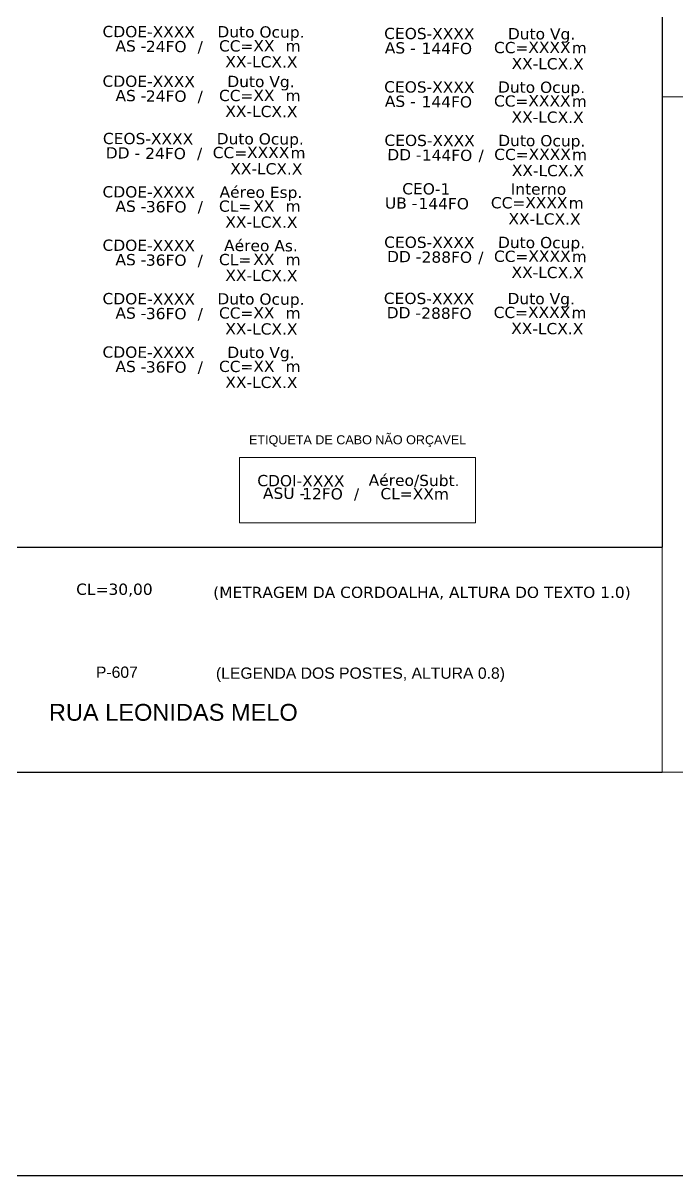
# Model space of a CAD drawing. Extents: x 31872 to 38560, y -10719 to -1519.
# Drawn here: x 33723 to 34305, y -6746 to -5721 of the extents above; entities that cross this region are included whole.
import ezdxf
from ezdxf.enums import TextEntityAlignment as Align

# ---------------------------------------------------------------- set-up
doc = ezdxf.new("R2010")
doc.units = ezdxf.units.DM
doc.header["$MEASUREMENT"] = 0
for name, color, linetype in [('celulas gpon', 7, 'Continuous'), ('label_cabos', 7, 'Continuous'), ('Legenda', 1, 'Continuous'), ('locais legendas', 7, 'Continuous'), ('SEGMENTO', 10, 'Continuous')]:
    doc.layers.add(name, color=color, linetype=linetype)
doc.layers.add('EXTRA', color=50, linetype='Continuous', plot=False)
doc.styles.add('ARIAL', font='arial.ttf')
doc.styles.add('siredit', font='verdana.ttf')

# ---------------------------------------------------------------- blocks, each defined once
blk = doc.blocks.new('Inst CB ESP CFOA-SM-AS-80-TS-36')
at = {"layer": 'label_cabos', "color": 0, "style": 'siredit'}
for tag, flags, p in [('ID_ATIVIDADE', 3, (1.313585161309568, 2.671720126308649)), ('FATOR', 1, (11.5601203190924, 2.551431588687208))]:
    blk.add_attdef(tag, text='', height=1, rotation=359.6900071930405, dxfattribs=dict(at, flags=flags)).set_placement(p, align=Align.MIDDLE_CENTER)
for tag, p in [('DESTINO_CABO', (3.131368715205234, 1.262430571443581)), ('TIPO_CABO', (13.10817767829267, 1.244845964638766)), ('TIPO_CABO', (1.762291071830923, -0.004590935048270239)), ('CABO', (4.68579783560552, -0.05191046300382141)), ('/', (7.714015827420027, -0.05191046300382141)), ('LANCE', (10.80897846494462, 0.001586114557718954)), ('UND', (15.96399395113023, 0.001586114557718954)), ('FID', (13.14769000608328, -1.414223166462778))]:
    blk.add_attdef(tag, text='', height=1, rotation=359.6900071930405, dxfattribs=at).set_placement(p, align=Align.MIDDLE_CENTER)
blk.add_attdef('QTDE', (12.42874375078654, -0.4746612619691017), '', height=1, rotation=359.6900071930405, dxfattribs=at)
blk = doc.blocks.new('Inst CB AS CFOA-SM-AS-80-TS-36')
at = {"layer": 'label_cabos', "color": 0, "style": 'siredit'}
for tag, flags, p in [('ID_ATIVIDADE', 3, (1.313585161309568, 2.671720126308649)), ('FATOR', 1, (11.5601203190924, 2.551431588687208))]:
    blk.add_attdef(tag, text='', height=1, rotation=359.6900071930405, dxfattribs=dict(at, flags=flags)).set_placement(p, align=Align.MIDDLE_CENTER)
for tag, p in [('DESTINO_CABO', (3.131368715205234, 1.262430571443581)), ('TIPO_CABO', (13.10817767829267, 1.244845964638766)), ('TIPO_CABO', (1.762291071830923, -0.004590935048270239)), ('CABO', (4.68579783560552, -0.05191046300382141)), ('/', (7.714015827420027, -0.05191046300382141)), ('LANCE', (10.80897846494462, 0.001586114557718954)), ('UND', (15.96399395113023, 0.001586114557718954)), ('FID', (13.14769000608328, -1.414223166462778))]:
    blk.add_attdef(tag, text='', height=1, rotation=359.6900071930405, dxfattribs=at).set_placement(p, align=Align.MIDDLE_CENTER)
blk.add_attdef('QTDE', (12.42874375078654, -0.4746612619691017), '', height=1, rotation=359.6900071930405, dxfattribs=at)
blk = doc.blocks.new('Inst CB DT OCUP CFOA-SM-AS-80-TS-36')
at = {"layer": 'label_cabos', "color": 0, "style": 'siredit'}
for tag, flags, p in [('ID_ATIVIDADE', 3, (1.313585161309568, 2.671720126308649)), ('FATOR', 1, (11.5601203190924, 2.551431588687208))]:
    blk.add_attdef(tag, text='', height=1, rotation=359.6900071930405, dxfattribs=dict(at, flags=flags)).set_placement(p, align=Align.MIDDLE_CENTER)
for tag, p in [('DESTINO_CABO', (3.131368715205234, 1.262430571443581)), ('TIPO_CABO', (13.10817767829267, 1.244845964638766)), ('TIPO_CABO', (1.762291071830923, -0.004590935048270239)), ('CABO', (4.68579783560552, -0.05191046300382141)), ('/', (7.714015827420027, -0.05191046300382141)), ('LANCE', (10.90897846494462, 0.001586114557718954)), ('UND', (15.96399395113023, 0.001586114557718954)), ('FID', (13.14769000608328, -1.414223166462778))]:
    blk.add_attdef(tag, text='', height=1, rotation=359.6900071930405, dxfattribs=at).set_placement(p, align=Align.MIDDLE_CENTER)
blk.add_attdef('QTDE', (12.42874375078654, -0.4746612619691017), '', height=1, rotation=359.6900071930405, dxfattribs=at)
blk = doc.blocks.new('Inst CB DT OCUP CFOA-SM-AS-80-TS-24')
at = {"layer": 'label_cabos', "color": 0, "style": 'siredit'}
for tag, flags, p in [('ID_ATIVIDADE', 3, (1.313585161309568, 2.671720126308649)), ('FATOR', 1, (11.5601203190924, 2.551431588687208))]:
    blk.add_attdef(tag, text='', height=1, rotation=359.6900071930405, dxfattribs=dict(at, flags=flags)).set_placement(p, align=Align.MIDDLE_CENTER)
for tag, p in [('DESTINO_CABO', (3.131368715205234, 1.262430571443581)), ('TIPO_CABO', (13.10817767829267, 1.244845964638766)), ('TIPO_CABO', (1.762291071830923, -0.004590935048270239)), ('CABO', (4.68579783560552, -0.05191046300382141)), ('/', (7.714015827420027, -0.05191046300382141)), ('LANCE', (10.90897846494462, 0.001586114557718954)), ('UND', (15.96399395113023, 0.001586114557718954)), ('FID', (13.14769000608328, -1.414223166462778))]:
    blk.add_attdef(tag, text='', height=1, rotation=359.6900071930405, dxfattribs=at).set_placement(p, align=Align.MIDDLE_CENTER)
blk.add_attdef('QTDE', (12.42874375078654, -0.4746612619691017), '', height=1, rotation=359.6900071930405, dxfattribs=at)
blk = doc.blocks.new('Inst CB DT VG CFOA-SM-AS-80-TS-36')
at = {"layer": 'label_cabos', "color": 0, "style": 'siredit'}
for tag, flags, p in [('ID_ATIVIDADE', 3, (1.313585161309568, 2.671720126308649)), ('FATOR', 1, (11.5601203190924, 2.551431588687208))]:
    blk.add_attdef(tag, text='', height=1, rotation=359.6900071930405, dxfattribs=dict(at, flags=flags)).set_placement(p, align=Align.MIDDLE_CENTER)
for tag, p in [('DESTINO_CABO', (3.131368715205234, 1.262430571443581)), ('TIPO_CABO', (13.10817767829267, 1.244845964638766)), ('TIPO_CABO', (1.762291071830923, -0.004590935048270239)), ('CABO', (4.68579783560552, -0.05191046300382141)), ('/', (7.714015827420027, -0.05191046300382141)), ('LANCE', (10.90897846494462, 0.001586114557718954)), ('UND', (15.96399395113023, 0.001586114557718954)), ('FID', (13.14769000608328, -1.414223166462778))]:
    blk.add_attdef(tag, text='', height=1, rotation=359.6900071930405, dxfattribs=at).set_placement(p, align=Align.MIDDLE_CENTER)
blk.add_attdef('QTDE', (12.42874375078654, -0.4746612619691017), '', height=1, rotation=359.6900071930405, dxfattribs=at)
blk = doc.blocks.new('Inst CB DT VG CFOA-SM-AS-80-TS-24')
at = {"layer": 'label_cabos', "color": 0, "style": 'siredit'}
for tag, flags, p in [('ID_ATIVIDADE', 3, (1.313585161309568, 2.671720126308649)), ('FATOR', 1, (11.5601203190924, 2.551431588687208))]:
    blk.add_attdef(tag, text='', height=1, rotation=359.6900071930405, dxfattribs=dict(at, flags=flags)).set_placement(p, align=Align.MIDDLE_CENTER)
for tag, p in [('DESTINO_CABO', (3.131368715205234, 1.262430571443581)), ('TIPO_CABO', (13.10817767829267, 1.244845964638766)), ('TIPO_CABO', (1.762291071830923, -0.004590935048270239)), ('CABO', (4.68579783560552, -0.05191046300382141)), ('/', (7.714015827420027, -0.05191046300382141)), ('LANCE', (10.90897846494462, 0.001586114557718954)), ('UND', (15.96399395113023, 0.001586114557718954)), ('FID', (13.14769000608328, -1.414223166462778))]:
    blk.add_attdef(tag, text='', height=1, rotation=359.6900071930405, dxfattribs=at).set_placement(p, align=Align.MIDDLE_CENTER)
blk.add_attdef('QTDE', (12.42874375078654, -0.4746612619691017), '', height=1, rotation=359.6900071930405, dxfattribs=at)
blk = doc.blocks.new('Inst CB DT OCUP CFOA-SM-AS-80-TS-144 A')
at = {"layer": 'label_cabos', "color": 0, "style": 'siredit'}
for tag, flags, p in [('ID_ATIVIDADE', 3, (1.313585161309568, 2.671720126308649)), ('FATOR', 1, (11.5601203190924, 2.551431588687208)), ('/', 2, (7.714015827420027, -0.05191046300382141))]:
    blk.add_attdef(tag, text='', height=1, rotation=359.6900071930405, dxfattribs=dict(at, flags=flags)).set_placement(p, align=Align.MIDDLE_CENTER)
for tag, p in [('DESTINO_CABO', (3.131368715205234, 1.262430571443581)), ('TIPO_CABO', (13.10817767829267, 1.244845964638766)), ('TIPO_CABO', (0.7622910718309228, -0.004590935048270239)), ('CABO', (4.68579783560552, -0.05191046300382141)), ('LANCE', (10.409377014078, 0.02154583128843068)), ('UND', (16.46399395113023, 0.001586114557718954)), ('FID', (13.64769000608328, -1.414223166462778))]:
    blk.add_attdef(tag, text='', height=1, rotation=359.6900071930405, dxfattribs=at).set_placement(p, align=Align.MIDDLE_CENTER)
blk.add_attdef('QTDE', (11.92914229991992, -0.45470154523839), '', height=1, rotation=359.6900071930405, dxfattribs=at)
blk = doc.blocks.new('Inst CB DT VG CFOA-SM-AS-80-TS-144 A')
at = {"layer": 'label_cabos', "color": 0, "style": 'siredit'}
for tag, flags, p in [('ID_ATIVIDADE', 3, (1.313585161309568, 2.671720126308649)), ('FATOR', 1, (11.5601203190924, 2.551431588687208)), ('/', 2, (7.714015827420027, -0.05191046300382141))]:
    blk.add_attdef(tag, text='', height=1, rotation=359.6900071930405, dxfattribs=dict(at, flags=flags)).set_placement(p, align=Align.MIDDLE_CENTER)
for tag, p in [('DESTINO_CABO', (3.131368715205234, 1.262430571443581)), ('TIPO_CABO', (13.10817767829267, 1.244845964638766)), ('TIPO_CABO', (0.7622910718309228, -0.004590935048270239)), ('CABO', (4.68579783560552, -0.05191046300382141)), ('LANCE', (10.409377014078, 0.02154583128843068)), ('UND', (16.46399395113023, 0.001586114557718954)), ('FID', (13.64769000608328, -1.414223166462778))]:
    blk.add_attdef(tag, text='', height=1, rotation=359.6900071930405, dxfattribs=at).set_placement(p, align=Align.MIDDLE_CENTER)
blk.add_attdef('QTDE', (11.92914229991992, -0.45470154523839), '', height=1, rotation=359.6900071930405, dxfattribs=at)
blk = doc.blocks.new('Inst CB DT OCUP CFOA-SM-DD-S-288-TS')
at = {"layer": 'label_cabos', "color": 0, "style": 'siredit'}
for tag, flags, p in [('ID_ATIVIDADE', 3, (1.313585161309568, 2.671720126308649)), ('FATOR', 1, (11.5601203190924, 2.551431588687208))]:
    blk.add_attdef(tag, text='', height=1, rotation=359.6900071930405, dxfattribs=dict(at, flags=flags)).set_placement(p, align=Align.MIDDLE_CENTER)
for tag, p in [('DESTINO_CABO', (3.131368715205234, 1.262430571443581)), ('TIPO_CABO', (13.10817767829267, 1.244845964638766)), ('TIPO_CABO', (1.112291071830923, -0.004590935048270239)), ('CABO', (4.685797835605519, -0.05191046300382141)), ('/', (7.714015827420027, -0.05191046300382141)), ('LANCE', (10.409377014078, 0.02154583128843068)), ('UND', (16.46399395113023, 0.001586114557718954)), ('FID', (13.64769000608328, -1.414223166462778))]:
    blk.add_attdef(tag, text='', height=1, rotation=359.6900071930405, dxfattribs=at).set_placement(p, align=Align.MIDDLE_CENTER)
blk.add_attdef('QTDE', (11.92914229991992, -0.45470154523839), '', height=1, rotation=359.6900071930405, dxfattribs=at)
blk = doc.blocks.new('Inst CB DT VG CFOA-SM-DD-S-288-TS')
at = {"layer": 'label_cabos', "color": 0, "style": 'siredit'}
for tag, flags, p in [('ID_ATIVIDADE', 3, (1.313585161309568, 2.671720126308649)), ('FATOR', 1, (11.5601203190924, 2.551431588687208)), ('/', 2, (7.714015827420027, -0.05191046300382141))]:
    blk.add_attdef(tag, text='', height=1, rotation=359.6900071930405, dxfattribs=dict(at, flags=flags)).set_placement(p, align=Align.MIDDLE_CENTER)
for tag, p in [('DESTINO_CABO', (3.131368715205234, 1.262430571443581)), ('TIPO_CABO', (13.10817767829267, 1.244845964638766)), ('TIPO_CABO', (1.112291071830923, -0.004590935048270239)), ('CABO', (4.68579783560552, -0.05191046300382141)), ('LANCE', (10.409377014078, 0.02154583128843068)), ('UND', (16.46399395113023, 0.001586114557718954)), ('FID', (13.64769000608328, -1.414223166462778))]:
    blk.add_attdef(tag, text='', height=1, rotation=359.6900071930405, dxfattribs=at).set_placement(p, align=Align.MIDDLE_CENTER)
blk.add_attdef('QTDE', (11.92914229991992, -0.45470154523839), '', height=1, rotation=359.6900071930405, dxfattribs=at)
blk = doc.blocks.new('LEGENDA DOS CABOS')
at = {"layer": 'EXTRA', "style": 'siredit'}
for tag, p in [('ID', (4.601194663947246, 0.9736229784336388)), ('XX', (9.029934027278507, 0.9736229784336388))]:
    blk.add_attdef(tag, text='', height=0.4800000000070403, rotation=359.6900071930404, dxfattribs=at).set_placement(p, align=Align.MIDDLE_CENTER)
at = {"layer": 'Legenda', "color": 7, "style": 'siredit'}
for tag, p in [('TIPO_CABO', (1.313585161309567, -0.0045909350482702)), ('CABO', (4.685797835605519, -0.0519104630038214)), ('/', (6.808571375695357, -0.0519104630038214)), ('METROS', (10.03373564573997, -0.0519104630038214))]:
    blk.add_attdef(tag, text='', height=0.8000000000117335, rotation=359.6900071930404, dxfattribs=at).set_placement(p, align=Align.MIDDLE_CENTER)
blk = doc.blocks.new('Inst CB INT CFOI-SM-UB-144')
at = {"layer": 'label_cabos', "color": 0, "style": 'siredit'}
for tag, flags, p in [('ID_ATIVIDADE', 3, (1.313585161309568, 2.671720126308649)), ('FATOR', 1, (11.5601203190924, 2.551431588687208)), ('/', 2, (7.714015827420027, -0.05191046300382141))]:
    blk.add_attdef(tag, text='', height=1, rotation=359.6900071930405, dxfattribs=dict(at, flags=flags)).set_placement(p, align=Align.MIDDLE_CENTER)
for tag, p in [('DESTINO_CABO', (3.131368715205234, 1.262430571443581)), ('TIPO_CABO', (13.10817767829267, 1.244845964638766)), ('TIPO_CABO', (1.112291071830923, -0.004590935048270239)), ('CABO', (4.68579783560552, -0.05191046300382141)), ('LANCE', (10.409377014078, 0.02154583128843068)), ('UND', (16.46399395113023, 0.001586114557718954)), ('FID', (13.64769000608328, -1.414223166462778))]:
    blk.add_attdef(tag, text='', height=1, rotation=359.6900071930405, dxfattribs=at).set_placement(p, align=Align.MIDDLE_CENTER)
blk.add_attdef('QTDE', (11.92914229991992, -0.45470154523839), '', height=1, rotation=359.6900071930405, dxfattribs=at)
blk = doc.blocks.new('Inst CB DT OCUP CFOA-SM-DD-S-144')
at = {"layer": 'label_cabos', "color": 0, "style": 'siredit'}
for tag, flags, p in [('ID_ATIVIDADE', 3, (1.313585161309568, 2.671720126308649)), ('FATOR', 1, (11.5601203190924, 2.551431588687208))]:
    blk.add_attdef(tag, text='', height=1, rotation=359.6900071930405, dxfattribs=dict(at, flags=flags)).set_placement(p, align=Align.MIDDLE_CENTER)
for tag, p in [('DESTINO_CABO', (3.131368715205234, 1.262430571443581)), ('TIPO_CABO', (13.10817767829267, 1.244845964638766)), ('TIPO_CABO', (1.112291071830923, -0.004590935048270239)), ('CABO', (4.685797835605519, -0.05191046300382141)), ('/', (7.714015827420027, -0.05191046300382141)), ('LANCE', (10.409377014078, 0.02154583128843068)), ('UND', (16.46399395113023, 0.001586114557718954)), ('FID', (13.64769000608328, -1.414223166462778))]:
    blk.add_attdef(tag, text='', height=1, rotation=359.6900071930405, dxfattribs=at).set_placement(p, align=Align.MIDDLE_CENTER)
blk.add_attdef('QTDE', (11.92914229991992, -0.45470154523839), '', height=1, rotation=359.6900071930405, dxfattribs=at)
blk = doc.blocks.new('Inst CB DT OCUP CFOA-SM-DD-G-24')
at = {"layer": 'label_cabos', "color": 0, "style": 'siredit'}
for tag, flags, p in [('ID_ATIVIDADE', 3, (1.313585161309568, 2.671720126308649)), ('FATOR', 1, (11.5601203190924, 2.551431588687208))]:
    blk.add_attdef(tag, text='', height=1, rotation=359.6900071930405, dxfattribs=dict(at, flags=flags)).set_placement(p, align=Align.MIDDLE_CENTER)
for tag, p in [('DESTINO_CABO', (3.131368715205234, 1.262430571443581)), ('TIPO_CABO', (13.10817767829267, 1.244845964638766)), ('TIPO_CABO', (1.112291071830923, -0.004590935048270239)), ('CABO', (4.685797835605519, -0.05191046300382141)), ('/', (7.714015827420027, -0.05191046300382141)), ('LANCE', (10.409377014078, 0.02154583128843068)), ('UND', (16.46399395113023, 0.001586114557718954)), ('FID', (13.64769000608328, -1.414223166462778))]:
    blk.add_attdef(tag, text='', height=1, rotation=359.6900071930405, dxfattribs=at).set_placement(p, align=Align.MIDDLE_CENTER)
blk.add_attdef('QTDE', (11.92914229991992, -0.45470154523839), '', height=1, rotation=359.6900071930405, dxfattribs=at)

msp = doc.modelspace()

# ---------------------------------------------------------------- linework, layer by layer
for points in [[(33130.81577314479, -6387.298410551523), (33130.81577314479, -4785.472366975521), (34291.47573949602, -4785.472366975521), (34291.47573949602, -6187.070155104523)], [(33130.81577314479, -6187.070155104523), (34291.47573949602, -6187.070155104523)], [(33130.81577314479, -6387.298410551523), (34291.47573949602, -6387.298410551523)]]:
    msp.add_lwpolyline(points)
at = {"color": 0, "lineweight": 0}
msp.add_lwpolyline([(34291.47573949602, -5786.613644210523), (35085.12990346477, -5786.613644210523), (35085.12990346477, -5586.385388763522)], dxfattribs=at)
for points in [[(35085.12990346477, -5786.613644210523), (34291.47573949602, -5786.613644210523), (34291.47573949602, -6387.298410551523), (35085.12990346477, -6387.298410551523)], [(34125.40268091201, -6107.373196238553), (33915.65296969209, -6107.373196238553), (33915.65296969209, -6165.441829150443), (34125.40268091201, -6165.441829150443)]]:
    msp.add_lwpolyline(points, close=True, dxfattribs=at)
at = {"layer": 'Defpoints', "color": 3}
msp.add_lwpolyline([(31871.55645087743, -1519.42568663974), (38560.39083740822, -1519.42568663974), (38560.39083740822, -6746.294280146255), (31871.55645087743, -6746.294280146255)], close=True, dxfattribs=at)

# ---------------------------------------------------------------- block references
at = {"color": 0, "lineweight": 0}
ref = msp.add_blockref('Inst CB DT OCUP CFOA-SM-DD-G-24', (33803.02962498805, -5836.474477684026), dxfattribs=dict(at, xscale=10, yscale=10, zscale=10))
ref.add_attrib('DESTINO_CABO', 'CEOS-XXXX', dxfattribs={"layer": 'label_cabos', "color": 0, "height": 10, "rotation": 359.6900071930406, "style": 'siredit'}).set_placement((33834.34331213655, -5823.85017197383), align=Align.MIDDLE_CENTER)
ref.add_attrib('TIPO_CABO', 'Duto Ocup.', dxfattribs={"layer": 'label_cabos', "color": 0, "height": 10, "rotation": 359.6900071930406, "style": 'siredit'}).set_placement((33934.11140176999, -5824.026018025254), align=Align.MIDDLE_CENTER)
ref.add_attrib('/', '/', dxfattribs={"layer": 'label_cabos', "color": 0, "height": 10, "rotation": 359.6900071930406, "style": 'siredit'}).set_placement((33880.16978326319, -5836.993582321232), align=Align.MIDDLE_CENTER)
ref.add_attrib('FID', 'XX-LCX.X', dxfattribs={"layer": 'label_cabos', "color": 0, "height": 10, "rotation": 359.6900071930406, "style": 'siredit'}).set_placement((33939.50652504871, -5850.616709364479), align=Align.MIDDLE_CENTER)
ref.add_attrib('LANCE', 'CC=', dxfattribs={"layer": 'label_cabos', "color": 0, "height": 10, "rotation": 359.6900071930406, "style": 'siredit'}).set_placement((33907.12339513186, -5836.259019391512), align=Align.MIDDLE_CENTER)
ref.add_attrib('UND', 'm', dxfattribs={"layer": 'label_cabos', "color": 0, "height": 10, "rotation": 359.6900071930406, "style": 'siredit'}).set_placement((33967.66956450017, -5836.458616552775), align=Align.MIDDLE_CENTER)
ref.add_attrib('CABO', '24FO', dxfattribs={"layer": 'label_cabos', "color": 0, "height": 10, "rotation": 359.6900071930406, "style": 'siredit'}).set_placement((33849.88760334039, -5836.993582321232), align=Align.MIDDLE_CENTER)
ref.add_attrib('TIPO_CABO', 'DD - ', dxfattribs={"layer": 'label_cabos', "color": 0, "height": 10, "rotation": 359.6900071930406, "style": 'siredit'}).set_placement((33814.15253570718, -5836.520387025451), align=Align.MIDDLE_CENTER)
ref.add_attrib('QTDE', 'XXXX', (33922.32104798379, -5841.021493131196), dxfattribs={"layer": 'label_cabos', "color": 0, "height": 10, "rotation": 359.6900071930406, "style": 'siredit'})
ref = msp.add_blockref('Inst CB DT OCUP CFOA-SM-DD-S-144', (34053.33152869083, -5838.075216261571), dxfattribs=dict(at, xscale=10, yscale=10, zscale=10))
ref.add_attrib('DESTINO_CABO', 'CEOS-XXXX', dxfattribs={"layer": 'label_cabos', "color": 0, "height": 10, "rotation": 359.6900071930406, "style": 'siredit'}).set_placement((34084.64521584516, -5825.450910551374), align=Align.MIDDLE_CENTER)
ref.add_attrib('TIPO_CABO', 'Duto Ocup.', dxfattribs={"layer": 'label_cabos', "color": 0, "height": 10, "rotation": 359.6900071930406, "style": 'siredit'}).set_placement((34184.41330547277, -5825.626756640052), align=Align.MIDDLE_CENTER)
ref.add_attrib('/', '/', dxfattribs={"layer": 'label_cabos', "color": 0, "height": 10, "rotation": 359.6900071930406, "style": 'siredit'}).set_placement((34130.47168696598, -5838.594320898776), align=Align.MIDDLE_CENTER)
ref.add_attrib('FID', 'XX-LCX.X', dxfattribs={"layer": 'label_cabos', "color": 0, "height": 10, "rotation": 359.6900071930406, "style": 'siredit'}).set_placement((34189.80842875615, -5852.217447904771), align=Align.MIDDLE_CENTER)
ref.add_attrib('LANCE', 'CC=', dxfattribs={"layer": 'label_cabos', "color": 0, "height": 10, "rotation": 359.6900071930406, "style": 'siredit'}).set_placement((34157.42529883231, -5837.85975795043), align=Align.MIDDLE_CENTER)
ref.add_attrib('UND', 'm', dxfattribs={"layer": 'label_cabos', "color": 0, "height": 10, "rotation": 359.6900071930406, "style": 'siredit'}).set_placement((34217.97146820296, -5838.05935513032), align=Align.MIDDLE_CENTER)
ref.add_attrib('CABO', '144FO', dxfattribs={"layer": 'label_cabos', "color": 0, "height": 10, "rotation": 359.6900071930406, "style": 'siredit'}).set_placement((34100.18950704783, -5838.594320898776), align=Align.MIDDLE_CENTER)
ref.add_attrib('TIPO_CABO', 'DD - ', dxfattribs={"layer": 'label_cabos', "color": 0, "height": 10, "rotation": 359.6900071930406, "style": 'siredit'}).set_placement((34064.45443941113, -5838.121125621622), align=Align.MIDDLE_CENTER)
ref.add_attrib('QTDE', 'XXXX', (34172.62295169006, -5842.62223170874), dxfattribs={"layer": 'label_cabos', "color": 0, "height": 10, "rotation": 359.6900071930406, "style": 'siredit'})
at = {"layer": 'label_cabos', "color": 0, "lineweight": 0}
ref = msp.add_blockref('Inst CB DT OCUP CFOA-SM-AS-80-TS-24', (33803.62733282447, -5741.368912922119), dxfattribs=dict(at, xscale=10, yscale=10, zscale=10))
ref.add_attrib('DESTINO_CABO', 'CDOE-XXXX', dxfattribs={"color": 0, "height": 10, "rotation": 359.6900071930405, "style": 'siredit'}).set_placement((33834.94101997647, -5728.744607211923), align=Align.MIDDLE_CENTER)
ref.add_attrib('CABO', '24FO', dxfattribs={"color": 0, "height": 10, "rotation": 359.6900071930405, "style": 'siredit'}).set_placement((33850.48531118031, -5741.888017559325), align=Align.MIDDLE_CENTER)
ref.add_attrib('TIPO_CABO', 'Duto Ocup.', dxfattribs={"color": 0, "height": 10, "rotation": 359.6900071930405, "style": 'siredit'}).set_placement((33934.70910960757, -5728.9204533006), align=Align.MIDDLE_CENTER)
ref.add_attrib('/', '/', dxfattribs={"color": 0, "height": 10, "rotation": 359.6900071930405, "style": 'siredit'}).set_placement((33880.76749109729, -5741.888017559325), align=Align.MIDDLE_CENTER)
ref.add_attrib('TIPO_CABO', 'AS - ', dxfattribs={"color": 0, "height": 10, "rotation": 359.6900071930405, "style": 'siredit'}).set_placement((33821.25024354267, -5741.41482228217), align=Align.MIDDLE_CENTER)
ref.add_attrib('FID', 'XX-LCX.X', dxfattribs={"color": 0, "height": 10, "rotation": 359.6900071930405, "style": 'siredit'}).set_placement((33935.10423288513, -5755.511144602572), align=Align.MIDDLE_CENTER)
ref.add_attrib('LANCE', 'CC=', dxfattribs={"color": 0, "height": 10, "rotation": 359.6900071930405, "style": 'siredit'}).set_placement((33912.71711747344, -5741.353051790868), align=Align.MIDDLE_CENTER)
ref.add_attrib('QTDE', 'XX', (33927.91477033235, -5746.115525530552), dxfattribs={"color": 0, "height": 10, "rotation": 359.6900071930405, "style": 'siredit'})
ref.add_attrib('UND', 'm', dxfattribs={"color": 0, "height": 10, "rotation": 359.6900071930405, "style": 'siredit'}).set_placement((33963.26727233543, -5741.353051790868), align=Align.MIDDLE_CENTER)
ref = msp.add_blockref('Inst CB DT VG CFOA-SM-AS-80-TS-144 A', (34053.11335961749, -5743.063519669598), dxfattribs=dict(at, xscale=10, yscale=10, zscale=10))
ref.add_attrib('DESTINO_CABO', 'CEOS-XXXX', dxfattribs={"color": 0, "height": 10, "rotation": 359.6900071930405, "style": 'siredit'}).set_placement((34084.42704676949, -5730.439213940775), align=Align.MIDDLE_CENTER)
ref.add_attrib('CABO', '144FO', dxfattribs={"color": 0, "height": 10, "rotation": 359.6900071930405, "style": 'siredit'}).set_placement((34099.97133797449, -5743.582624288177), align=Align.MIDDLE_CENTER)
ref.add_attrib('TIPO_CABO', 'Duto Vg.', dxfattribs={"color": 0, "height": 10, "rotation": 359.6900071930405, "style": 'siredit'}).set_placement((34184.19513640059, -5730.615060010826), align=Align.MIDDLE_CENTER)
ref.add_attrib('FID', 'XX-LCX.X', dxfattribs={"color": 0, "height": 10, "rotation": 359.6900071930405, "style": 'siredit'}).set_placement((34189.59025967815, -5757.20575135005), align=Align.MIDDLE_CENTER)
ref.add_attrib('LANCE', 'CC=', dxfattribs={"color": 0, "height": 10, "rotation": 359.6900071930405, "style": 'siredit'}).set_placement((34157.20712975897, -5742.848061358457), align=Align.MIDDLE_CENTER)
ref.add_attrib('QTDE', 'XXXX', (34172.40478261672, -5747.610535116767), dxfattribs={"color": 0, "height": 10, "rotation": 359.6900071930405, "style": 'siredit'})
ref.add_attrib('UND', 'm', dxfattribs={"color": 0, "height": 10, "rotation": 359.6900071930405, "style": 'siredit'}).set_placement((34217.75329912962, -5743.047658538347), align=Align.MIDDLE_CENTER)
ref.add_attrib('TIPO_CABO', 'AS - ', dxfattribs={"color": 0, "height": 10, "rotation": 359.6900071930405, "style": 'siredit'}).set_placement((34060.73627033802, -5743.109429011022), align=Align.MIDDLE_CENTER)
ref = msp.add_blockref('Inst CB DT VG CFOA-SM-AS-80-TS-24', (33803.62733282447, -5785.50643166331), dxfattribs=dict(at, xscale=10, yscale=10, zscale=10))
ref.add_attrib('DESTINO_CABO', 'CDOE-XXXX', dxfattribs={"color": 0, "height": 10, "rotation": 359.6900071930405, "style": 'siredit'}).set_placement((33834.94101997647, -5772.88212597174), align=Align.MIDDLE_CENTER)
ref.add_attrib('CABO', '24FO', dxfattribs={"color": 0, "height": 10, "rotation": 359.6900071930405, "style": 'siredit'}).set_placement((33850.48531118031, -5786.025536281889), align=Align.MIDDLE_CENTER)
ref.add_attrib('TIPO_CABO', 'Duto Vg.', dxfattribs={"color": 0, "height": 10, "rotation": 359.6900071930405, "style": 'siredit'}).set_placement((33934.70910960757, -5773.057972004538), align=Align.MIDDLE_CENTER)
ref.add_attrib('/', '/', dxfattribs={"color": 0, "height": 10, "rotation": 359.6900071930405, "style": 'siredit'}).set_placement((33880.76749109729, -5786.025536281889), align=Align.MIDDLE_CENTER)
ref.add_attrib('TIPO_CABO', 'AS - ', dxfattribs={"color": 0, "height": 10, "rotation": 359.6900071930405, "style": 'siredit'}).set_placement((33821.25024354267, -5785.552341004734), align=Align.MIDDLE_CENTER)
ref.add_attrib('FID', 'XX-LCX.X', dxfattribs={"color": 0, "height": 10, "rotation": 359.6900071930405, "style": 'siredit'}).set_placement((33935.10423288513, -5799.64866330651), align=Align.MIDDLE_CENTER)
ref.add_attrib('LANCE', 'CC=', dxfattribs={"color": 0, "height": 10, "rotation": 359.6900071930405, "style": 'siredit'}).set_placement((33912.71711747344, -5785.490570494806), align=Align.MIDDLE_CENTER)
ref.add_attrib('QTDE', 'XX', (33927.91477033235, -5790.253044271743), dxfattribs={"color": 0, "height": 10, "rotation": 359.6900071930405, "style": 'siredit'})
ref.add_attrib('UND', 'm', dxfattribs={"color": 0, "height": 10, "rotation": 359.6900071930405, "style": 'siredit'}).set_placement((33963.26727233543, -5785.490570494806), align=Align.MIDDLE_CENTER)
ref = msp.add_blockref('Inst CB DT OCUP CFOA-SM-AS-80-TS-144 A', (34053.11335961749, -5790.567939018732), dxfattribs=dict(at, xscale=10, yscale=10, zscale=10))
ref.add_attrib('DESTINO_CABO', 'CEOS-XXXX', dxfattribs={"color": 0, "height": 10, "rotation": 359.6900071930405, "style": 'siredit'}).set_placement((34084.42704676949, -5777.943633289909), align=Align.MIDDLE_CENTER)
ref.add_attrib('TIPO_CABO', 'AS - ', dxfattribs={"color": 0, "height": 10, "rotation": 359.6900071930405, "style": 'siredit'}).set_placement((34060.73627033802, -5790.613848378783), align=Align.MIDDLE_CENTER)
ref.add_attrib('CABO', '144FO', dxfattribs={"color": 0, "height": 10, "rotation": 359.6900071930405, "style": 'siredit'}).set_placement((34099.97133797449, -5791.087043655937), align=Align.MIDDLE_CENTER)
ref.add_attrib('TIPO_CABO', 'Duto Ocup.', dxfattribs={"color": 0, "height": 10, "rotation": 359.6900071930405, "style": 'siredit'}).set_placement((34184.19513640059, -5778.119479378586), align=Align.MIDDLE_CENTER)
ref.add_attrib('FID', 'XX-LCX.X', dxfattribs={"color": 0, "height": 10, "rotation": 359.6900071930405, "style": 'siredit'}).set_placement((34189.59025967815, -5804.710170699184), align=Align.MIDDLE_CENTER)
ref.add_attrib('LANCE', 'CC=', dxfattribs={"color": 0, "height": 10, "rotation": 359.6900071930405, "style": 'siredit'}).set_placement((34157.20712975897, -5790.352480707591), align=Align.MIDDLE_CENTER)
ref.add_attrib('QTDE', 'XXXX', (34172.40478261672, -5795.114954484528), dxfattribs={"color": 0, "height": 10, "rotation": 359.6900071930405, "style": 'siredit'})
ref.add_attrib('UND', 'm', dxfattribs={"color": 0, "height": 10, "rotation": 359.6900071930405, "style": 'siredit'}).set_placement((34217.75329912962, -5790.552077868854), align=Align.MIDDLE_CENTER)
ref = msp.add_blockref('Inst CB INT CFOI-SM-UB-144', (34050.36850196258, -5881.082674691354), dxfattribs=dict(at, xscale=10, yscale=10, zscale=10))
ref.add_attrib('DESTINO_CABO', 'CEO-1', dxfattribs={"color": 0, "height": 10, "rotation": 359.6900071930405, "style": 'siredit'}).set_placement((34081.68218911458, -5868.458368962531), align=Align.MIDDLE_CENTER)
ref.add_attrib('CABO', '144FO', dxfattribs={"color": 0, "height": 10, "rotation": 359.6900071930405, "style": 'siredit'}).set_placement((34097.22648031842, -5881.601779309934), align=Align.MIDDLE_CENTER)
ref.add_attrib('TIPO_CABO', 'Interno', dxfattribs={"color": 0, "height": 10, "rotation": 359.6900071930405, "style": 'siredit'}).set_placement((34181.45027874569, -5868.634215032583), align=Align.MIDDLE_CENTER)
ref.add_attrib('FID', 'XX-LCX.X', dxfattribs={"color": 0, "height": 10, "rotation": 359.6900071930405, "style": 'siredit'}).set_placement((34186.84540202208, -5895.224906334554), align=Align.MIDDLE_CENTER)
ref.add_attrib('LANCE', 'CC=', dxfattribs={"color": 0, "height": 10, "rotation": 359.6900071930405, "style": 'siredit'}).set_placement((34154.46227210407, -5880.867216380214), align=Align.MIDDLE_CENTER)
ref.add_attrib('UND', 'm', dxfattribs={"color": 0, "height": 10, "rotation": 359.6900071930405, "style": 'siredit'}).set_placement((34215.00844147471, -5881.066813560104), align=Align.MIDDLE_CENTER)
ref.add_attrib('TIPO_CABO', 'UB - ', dxfattribs={"color": 0, "height": 10, "rotation": 359.6900071930405, "style": 'siredit'}).set_placement((34061.49141268288, -5881.128584032779), align=Align.MIDDLE_CENTER)
ref.add_attrib('QTDE', 'XXXX', (34169.65992496182, -5885.629690138524), dxfattribs={"color": 0, "height": 10, "rotation": 359.6900071930405, "style": 'siredit'})
ref = msp.add_blockref('Inst CB ESP CFOA-SM-AS-80-TS-36', (33803.6273328268, -5883.885603470629), dxfattribs=dict(at, xscale=10, yscale=10, zscale=10))
ref.add_attrib('DESTINO_CABO', 'CDOE-XXXX', dxfattribs={"color": 0, "height": 10, "rotation": 359.6900071930405, "style": 'siredit'}).set_placement((33834.94101997763, -5871.261297760432), align=Align.MIDDLE_CENTER)
ref.add_attrib('TIPO_CABO', 'Aéreo Esp.', dxfattribs={"color": 0, "height": 10, "rotation": 359.6900071930405, "style": 'siredit'}).set_placement((33934.70910960874, -5871.437143830483), align=Align.MIDDLE_CENTER)
ref.add_attrib('CABO', '36FO', dxfattribs={"color": 0, "height": 10, "rotation": 359.6900071930405, "style": 'siredit'}).set_placement((33850.48531118147, -5884.404708107834), align=Align.MIDDLE_CENTER)
ref.add_attrib('/', '/', dxfattribs={"color": 0, "height": 10, "rotation": 359.6900071930405, "style": 'siredit'}).set_placement((33880.76749109961, -5884.404708107834), align=Align.MIDDLE_CENTER)
ref.add_attrib('TIPO_CABO', 'AS - ', dxfattribs={"color": 0, "height": 10, "rotation": 359.6900071930405, "style": 'siredit'}).set_placement((33821.250243545, -5883.931512812053), align=Align.MIDDLE_CENTER)
ref.add_attrib('FID', 'XX-LCX.X', dxfattribs={"color": 0, "height": 10, "rotation": 359.6900071930405, "style": 'siredit'}).set_placement((33935.1042328863, -5898.027835132455), align=Align.MIDDLE_CENTER)
ref.add_attrib('LANCE', 'CL=', dxfattribs={"color": 0, "height": 10, "rotation": 359.6900071930405, "style": 'siredit'}).set_placement((33911.717117476, -5883.869742320751), align=Align.MIDDLE_CENTER)
ref.add_attrib('QTDE', 'XX', (33927.91477033468, -5888.632216079061), dxfattribs={"color": 0, "height": 10, "rotation": 359.6900071930405, "style": 'siredit'})
ref.add_attrib('UND', 'm', dxfattribs={"color": 0, "height": 10, "rotation": 359.6900071930405, "style": 'siredit'}).set_placement((33963.26727233776, -5883.869742320751), align=Align.MIDDLE_CENTER)
ref = msp.add_blockref('Inst CB AS CFOA-SM-AS-80-TS-36', (33803.6273328268, -5931.391451766615), dxfattribs=dict(at, xscale=10, yscale=10, zscale=10))
ref.add_attrib('DESTINO_CABO', 'CDOE-XXXX', dxfattribs={"color": 0, "height": 10, "rotation": 359.6900071930405, "style": 'siredit'}).set_placement((33834.94101997763, -5918.767146056419), align=Align.MIDDLE_CENTER)
ref.add_attrib('TIPO_CABO', 'Aéreo As.', dxfattribs={"color": 0, "height": 10, "rotation": 359.6900071930405, "style": 'siredit'}).set_placement((33934.70910960874, -5918.942992107844), align=Align.MIDDLE_CENTER)
ref.add_attrib('CABO', '36FO', dxfattribs={"color": 0, "height": 10, "rotation": 359.6900071930405, "style": 'siredit'}).set_placement((33850.48531118147, -5931.910556403821), align=Align.MIDDLE_CENTER)
ref.add_attrib('/', '/', dxfattribs={"color": 0, "height": 10, "rotation": 359.6900071930405, "style": 'siredit'}).set_placement((33880.76749109961, -5931.910556403821), align=Align.MIDDLE_CENTER)
ref.add_attrib('TIPO_CABO', 'AS - ', dxfattribs={"color": 0, "height": 10, "rotation": 359.6900071930405, "style": 'siredit'}).set_placement((33821.250243545, -5931.437361126666), align=Align.MIDDLE_CENTER)
ref.add_attrib('FID', 'XX-LCX.X', dxfattribs={"color": 0, "height": 10, "rotation": 359.6900071930405, "style": 'siredit'}).set_placement((33935.1042328863, -5945.533683428442), align=Align.MIDDLE_CENTER)
ref.add_attrib('LANCE', 'CL=', dxfattribs={"color": 0, "height": 10, "rotation": 359.6900071930405, "style": 'siredit'}).set_placement((33911.717117476, -5931.375590616738), align=Align.MIDDLE_CENTER)
ref.add_attrib('QTDE', 'XX', (33927.91477033468, -5936.138064375048), dxfattribs={"color": 0, "height": 10, "rotation": 359.6900071930405, "style": 'siredit'})
ref.add_attrib('UND', 'm', dxfattribs={"color": 0, "height": 10, "rotation": 359.6900071930405, "style": 'siredit'}).set_placement((33963.26727233776, -5931.375590616738), align=Align.MIDDLE_CENTER)
ref = msp.add_blockref('Inst CB DT OCUP CFOA-SM-DD-S-288-TS', (34053.11335961633, -5928.692261034524), dxfattribs=dict(at, xscale=10, yscale=10, zscale=10))
ref.add_attrib('DESTINO_CABO', 'CEOS-XXXX', dxfattribs={"color": 0, "height": 10, "rotation": 359.6900071930405, "style": 'siredit'}).set_placement((34084.42704676949, -5916.067955342954), align=Align.MIDDLE_CENTER)
ref.add_attrib('TIPO_CABO', 'Duto Ocup.', dxfattribs={"color": 0, "height": 10, "rotation": 359.6900071930405, "style": 'siredit'}).set_placement((34184.19513639943, -5916.243801413005), align=Align.MIDDLE_CENTER)
ref.add_attrib('/', '/', dxfattribs={"color": 0, "height": 10, "rotation": 359.6900071930405, "style": 'siredit'}).set_placement((34130.25351789147, -5929.211365690356), align=Align.MIDDLE_CENTER)
ref.add_attrib('FID', 'XX-LCX.X', dxfattribs={"color": 0, "height": 10, "rotation": 359.6900071930405, "style": 'siredit'}).set_placement((34189.59025967815, -5942.834492714976), align=Align.MIDDLE_CENTER)
ref.add_attrib('LANCE', 'CC=', dxfattribs={"color": 0, "height": 10, "rotation": 359.6900071930405, "style": 'siredit'}).set_placement((34157.20712975781, -5928.47680274201), align=Align.MIDDLE_CENTER)
ref.add_attrib('UND', 'm', dxfattribs={"color": 0, "height": 10, "rotation": 359.6900071930405, "style": 'siredit'}).set_placement((34217.75329912845, -5928.676399903273), align=Align.MIDDLE_CENTER)
ref.add_attrib('CABO', '288FO', dxfattribs={"color": 0, "height": 10, "rotation": 359.6900071930405, "style": 'siredit'}).set_placement((34099.97133797217, -5929.211365690356), align=Align.MIDDLE_CENTER)
ref.add_attrib('TIPO_CABO', 'DD - ', dxfattribs={"color": 0, "height": 10, "rotation": 359.6900071930405, "style": 'siredit'}).set_placement((34064.23627033546, -5928.738170394575), align=Align.MIDDLE_CENTER)
ref.add_attrib('QTDE', 'XXXX', (34172.40478261556, -5933.23927650032), dxfattribs={"color": 0, "height": 10, "rotation": 359.6900071930405, "style": 'siredit'})
ref = msp.add_blockref('Inst CB DT OCUP CFOA-SM-AS-80-TS-36', (33803.6273328268, -5978.897300081228), dxfattribs=dict(at, xscale=10, yscale=10, zscale=10))
ref.add_attrib('DESTINO_CABO', 'CDOE-XXXX', dxfattribs={"color": 0, "height": 10, "rotation": 359.6900071930405, "style": 'siredit'}).set_placement((33834.94101997763, -5966.272994371032), align=Align.MIDDLE_CENTER)
ref.add_attrib('CABO', '36FO', dxfattribs={"color": 0, "height": 10, "rotation": 359.6900071930405, "style": 'siredit'}).set_placement((33850.48531118147, -5979.416404718434), align=Align.MIDDLE_CENTER)
ref.add_attrib('TIPO_CABO', 'Duto Ocup.', dxfattribs={"color": 0, "height": 10, "rotation": 359.6900071930405, "style": 'siredit'}).set_placement((33934.70910960874, -5966.448840441083), align=Align.MIDDLE_CENTER)
ref.add_attrib('/', '/', dxfattribs={"color": 0, "height": 10, "rotation": 359.6900071930405, "style": 'siredit'}).set_placement((33880.76749109961, -5979.416404718434), align=Align.MIDDLE_CENTER)
ref.add_attrib('TIPO_CABO', 'AS - ', dxfattribs={"color": 0, "height": 10, "rotation": 359.6900071930405, "style": 'siredit'}).set_placement((33821.250243545, -5978.943209404027), align=Align.MIDDLE_CENTER)
ref.add_attrib('FID', 'XX-LCX.X', dxfattribs={"color": 0, "height": 10, "rotation": 359.6900071930405, "style": 'siredit'}).set_placement((33935.1042328863, -5993.039531743055), align=Align.MIDDLE_CENTER)
ref.add_attrib('LANCE', 'CC=', dxfattribs={"color": 0, "height": 10, "rotation": 359.6900071930405, "style": 'siredit'}).set_placement((33912.71711747693, -5978.881438931351), align=Align.MIDDLE_CENTER)
ref.add_attrib('QTDE', 'XX', (33927.91477033468, -5983.643912689661), dxfattribs={"color": 0, "height": 10, "rotation": 359.6900071930405, "style": 'siredit'})
ref.add_attrib('UND', 'm', dxfattribs={"color": 0, "height": 10, "rotation": 359.6900071930405, "style": 'siredit'}).set_placement((33963.26727233776, -5978.881438931351), align=Align.MIDDLE_CENTER)
ref = msp.add_blockref('Inst CB DT VG CFOA-SM-DD-S-288-TS', (34052.80962429308, -5978.601666556572), dxfattribs=dict(at, xscale=10, yscale=10, zscale=10))
ref.add_attrib('DESTINO_CABO', 'CEOS-XXXX', dxfattribs={"color": 0, "height": 10, "rotation": 359.6900071930405, "style": 'siredit'}).set_placement((34084.12331144507, -5965.977360827749), align=Align.MIDDLE_CENTER)
ref.add_attrib('CABO', '288FO', dxfattribs={"color": 0, "height": 10, "rotation": 359.6900071930405, "style": 'siredit'}).set_placement((34099.66760264891, -5979.120771193778), align=Align.MIDDLE_CENTER)
ref.add_attrib('TIPO_CABO', 'Duto Vg.', dxfattribs={"color": 0, "height": 10, "rotation": 359.6900071930405, "style": 'siredit'}).set_placement((34183.89140107618, -5966.153206916427), align=Align.MIDDLE_CENTER)
ref.add_attrib('FID', 'XX-LCX.X', dxfattribs={"color": 0, "height": 10, "rotation": 359.6900071930405, "style": 'siredit'}).set_placement((34189.28652435374, -5992.743898218398), align=Align.MIDDLE_CENTER)
ref.add_attrib('LANCE', 'CC=', dxfattribs={"color": 0, "height": 10, "rotation": 359.6900071930405, "style": 'siredit'}).set_placement((34156.90339443456, -5978.386208245432), align=Align.MIDDLE_CENTER)
ref.add_attrib('UND', 'm', dxfattribs={"color": 0, "height": 10, "rotation": 359.6900071930405, "style": 'siredit'}).set_placement((34217.4495638052, -5978.585805406695), align=Align.MIDDLE_CENTER)
ref.add_attrib('TIPO_CABO', 'DD - ', dxfattribs={"color": 0, "height": 10, "rotation": 359.6900071930405, "style": 'siredit'}).set_placement((34063.93253501221, -5978.647575916623), align=Align.MIDDLE_CENTER)
ref.add_attrib('QTDE', 'XXXX', (34172.10104729231, -5983.148682003742), dxfattribs={"color": 0, "height": 10, "rotation": 359.6900071930405, "style": 'siredit'})
ref = msp.add_blockref('Inst CB DT VG CFOA-SM-AS-80-TS-36', (33803.6273328268, -6026.403148377215), dxfattribs=dict(at, xscale=10, yscale=10, zscale=10))
ref.add_attrib('DESTINO_CABO', 'CDOE-XXXX', dxfattribs={"color": 0, "height": 10, "rotation": 359.6900071930405, "style": 'siredit'}).set_placement((33834.94101997763, -6013.778842667019), align=Align.MIDDLE_CENTER)
ref.add_attrib('CABO', '36FO', dxfattribs={"color": 0, "height": 10, "rotation": 359.6900071930405, "style": 'siredit'}).set_placement((33850.4853111838, -6026.922253014421), align=Align.MIDDLE_CENTER)
ref.add_attrib('TIPO_CABO', 'Duto Vg.', dxfattribs={"color": 0, "height": 10, "rotation": 359.6900071930405, "style": 'siredit'}).set_placement((33934.70910960874, -6013.954688718443), align=Align.MIDDLE_CENTER)
ref.add_attrib('/', '/', dxfattribs={"color": 0, "height": 10, "rotation": 359.6900071930405, "style": 'siredit'}).set_placement((33880.76749110194, -6026.922253014421), align=Align.MIDDLE_CENTER)
ref.add_attrib('TIPO_CABO', 'AS - ', dxfattribs={"color": 0, "height": 10, "rotation": 359.6900071930405, "style": 'siredit'}).set_placement((33821.250243545, -6026.449057737266), align=Align.MIDDLE_CENTER)
ref.add_attrib('FID', 'XX-LCX.X', dxfattribs={"color": 0, "height": 10, "rotation": 359.6900071930405, "style": 'siredit'}).set_placement((33935.1042328863, -6040.545380057668), align=Align.MIDDLE_CENTER)
ref.add_attrib('LANCE', 'CC=', dxfattribs={"color": 0, "height": 10, "rotation": 359.6900071930405, "style": 'siredit'}).set_placement((33912.71711747693, -6026.387287245964), align=Align.MIDDLE_CENTER)
ref.add_attrib('QTDE', 'XX', (33927.91477033468, -6031.149761004274), dxfattribs={"color": 0, "height": 10, "rotation": 359.6900071930405, "style": 'siredit'})
ref.add_attrib('UND', 'm', dxfattribs={"color": 0, "height": 10, "rotation": 359.6900071930405, "style": 'siredit'}).set_placement((33963.26727233776, -6026.387287245964), align=Align.MIDDLE_CENTER)
ref = msp.add_blockref('LEGENDA DOS CABOS', (33927.79840006326, -6144.402299297874), dxfattribs=dict(at, xscale=10, yscale=10, zscale=10))
ref.add_attrib('ID', 'CDOI-XXXX', dxfattribs={"color": 0, "height": 10, "rotation": 359.6900071930405, "style": 'siredit'}).set_placement((33970.19627015521, -6128.103837182646), align=Align.MIDDLE_CENTER)
ref.add_attrib('CABO', '12FO', dxfattribs={"color": 0, "height": 10, "rotation": 359.6900071930405, "style": 'siredit'}).set_placement((33989.43336510631, -6139.655766950821), align=Align.MIDDLE_CENTER)
ref.add_attrib('METROS', 'CL=XXm', dxfattribs={"color": 0, "height": 10, "rotation": 359.6900071930405, "style": 'siredit'}).set_placement((34071.38236355451, -6139.655766950821), align=Align.MIDDLE_CENTER)
ref.add_attrib('XX', 'Aéreo/Subt.', dxfattribs={"color": 0, "height": 10, "rotation": 359.6900071930405, "style": 'siredit'}).set_placement((34070.8700967575, -6127.671638874238), align=Align.MIDDLE_CENTER)
ref.add_attrib('/', '/', dxfattribs={"color": 0, "height": 10, "rotation": 359.6900071930405, "style": 'siredit'}).set_placement((34019.71554502445, -6139.655766950821), align=Align.MIDDLE_CENTER)
ref.add_attrib('TIPO_CABO', 'ASU -', dxfattribs={"color": 0, "height": 10, "rotation": 359.6900071930405, "style": 'siredit'}).set_placement((33955.19829746867, -6139.18257165504), align=Align.MIDDLE_CENTER)

# ---------------------------------------------------------------- texts
at = {"layer": 'celulas gpon', "color": 7, "style": 'siredit'}
for s, p in [('CL=30,00', (33770.4416969134, -6229.534832479333)), ('(METRAGEM DA CORDOALHA, ALTURA DO TEXTO 1.0)', (33892.2220601474, -6232.281561249768)), ('(METRAGEM DA CORDOALHA, ALTURA DO TEXTO 1.0)', (33892.2220601474, -6232.281561249768))]:
    msp.add_text(s, height=10, dxfattribs=at).set_placement(p)
at = {"layer": 'label_cabos', "color": 0, "lineweight": 0, "style": 'ARIAL'}
msp.add_text('ETIQUETA DE CABO NÃO ORÇAVEL', height=8, dxfattribs=at).set_placement((33924.07089509252, -6095.621281729912))
at = {"layer": 'locais legendas', "color": 10, "style": 'ARIAL'}
for s, p in [('P-607', (33787.98962993962, -6303.318253436958)), ('(LEGENDA DOS POSTES, ALTURA 0.8)', (33894.72753997492, -6304.142275767302))]:
    msp.add_text(s, height=10, dxfattribs=at).set_placement(p)
at = {"layer": 'SEGMENTO', "color": 7, "style": 'ARIAL'}
msp.add_text('RUA LEONIDAS MELO', height=15, dxfattribs=at).set_placement((33746.19344840008, -6341.514142004674))

doc.saveas('drawing.dxf')
